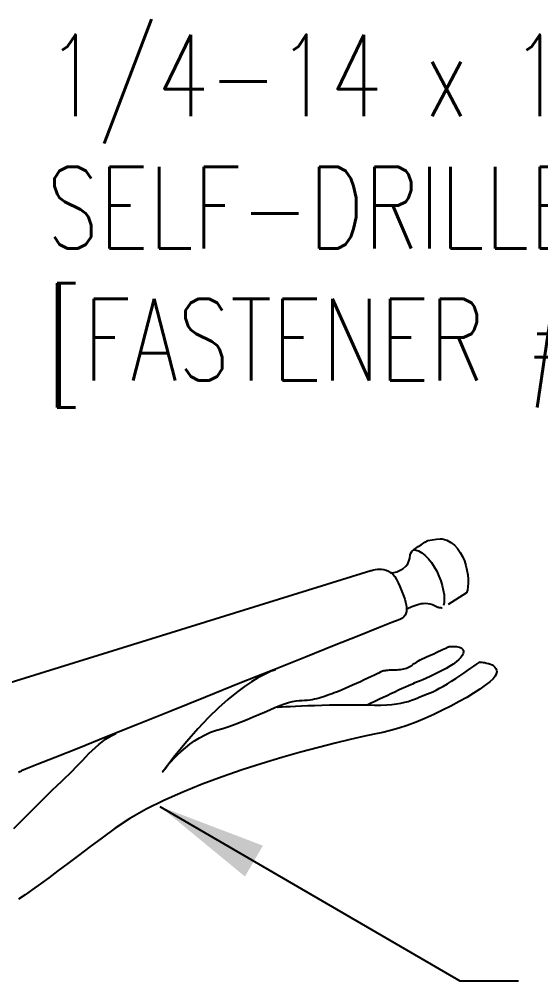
# Model space of a CAD drawing. Header units: inches. Extents: x 2.7 to 47.4, y 4.1 to 44.4.
# Drawn here: x 19.029 to 21.425, y 14.716 to 19.138 of the extents above; entities that cross this region are included whole.
import ezdxf

# ---------------------------------------------------------------- set-up
doc = ezdxf.new("R2010")
doc.units = ezdxf.units.IN
doc.header["$MEASUREMENT"] = 0
doc.linetypes.add('NS Dashed 1', pattern=[0.12, 0.08, -0.04])
for name, color, linetype in [('DIM', 7, 'Continuous'), ('NS Bracing', 6, 'NS Dashed 1'), ('TEXT', 2, 'Continuous')]:
    doc.layers.add(name, color=color, linetype=linetype)
doc.styles.add('TEXT1', font='ROMANS.shx', dxfattribs={"width": 0.75, "height": 0.375})
doc.dimstyles.new('DETAIL$7', dxfattribs={"dimscale": 4, "dimtxt": 0.09375, "dimasz": 0.125, "dimexe": 0.0625, "dimexo": 0.125, "dimgap": 0.0625, "dimtad": 1, "dimdec": 4, "dimzin": 3, "dimdsep": 46, "dimlunit": 4, "dimtxsty": 'TEXT1', "dimblk": 'ARCHTICK', "dimcen": 0.0625, "dimclrd": 7, "dimclre": 7, "dimclrt": 2, "dimadec": 0, "dimazin": 0, "dimtfac": 0.59375, "dimtdec": 4, "dimtmove": 0, "dimatfit": 3, "dimfxl": 0, "dimfrac": 2, "dimtolj": 1, "dimtzin": 3, "dimarcsym": 0})

# ---------------------------------------------------------------- blocks, each defined once
blk = doc.blocks.new('_ArchTick')
at = {"color": 0, "linetype": 'ByBlock', "const_width": 0.15}
blk.add_lwpolyline([(-0.5, -0.5), (0.5, 0.5)], dxfattribs=at)
blk = doc.blocks.new('FD-F1e')
at = {"layer": 'TEXT', "style": 'TEXT1', "width": 0.75}
for s, p in [('1/4-14 x 1 1/4 LONG-LIFE', (0.0047, -0.0408)), ('SELF-DRILLER W/WASHER', (0.0047, -0.1926)), ('[FASTENER #1E]', (0.0047, -0.3444))]:
    blk.add_text(s, height=0.09375, dxfattribs=at).set_placement(p)
blk.add_attdef('(QUANTITY)', (0.9263, -0.3444), '', height=0.0938, dxfattribs=at)
at = {"layer": 'TEXT', "style": 'TEXT1', "flags": 1}
for tag, p in [('Color', (0.0245, -0.5337)), ('Calc', (0.0245, -0.5337)), ('Opt1', (0.0245, -0.5337)), ('Opt2', (0.0245, -0.5337)), ('Opt3', (0.0245, -0.5337)), ('Description', (0.0245, -0.5337)), ('Multiple', (0.0245, -0.5337)), ('Part', (0.0245, -0.5337)), ('Spare1', (0.0245, -0.7212)), ('Spare2', (0.0245, -0.7212)), ('Spare3', (0.0245, -0.7212)), ('Spare4', (0.0245, -0.7212)), ('Spare5', (0.0245, -0.7212)), ('Spare6', (0.0245, -0.7212)), ('Spare7', (0.0245, -0.7212)), ('Spare8', (0.0245, -0.7212)), ('Spare9', (0.0245, -0.7212)), ('Spare10', (0.0245, -0.7212))]:
    blk.add_attdef(tag, p, '', height=0.0938, dxfattribs=at)

msp = doc.modelspace()

# ---------------------------------------------------------------- linework, layer by layer
at = {"layer": 'NS Bracing'}
for p, q in [((20.86209, 16.71344), (20.87644, 16.72134)), ((20.87644, 16.72134), (20.89284, 16.73333)), ((20.89284, 16.73333), (20.90719, 16.74035)), ((20.90719, 16.74035), (20.92652, 16.74445)), ((20.92652, 16.74445), (20.94644, 16.74738)), ((20.94644, 16.74738), (20.96254, 16.74913)), ((20.96254, 16.74913), (20.973, 16.74893)), ((20.973, 16.74893), (20.99368, 16.74235)), ((20.99368, 16.74235), (21.01222, 16.73227)), ((21.01222, 16.73227), (21.02861, 16.71922)), ((21.02861, 16.71922), (21.04298, 16.70364)), ((20.82452, 16.66006), (20.82542, 16.67563)), ((20.82542, 16.67563), (20.82782, 16.68282)), ((20.82782, 16.68282), (20.83382, 16.69061)), ((20.83382, 16.69061), (20.84311, 16.6993)), ((20.84311, 16.6993), (20.8495, 16.70408)), ((20.84648, 16.69832), (20.86326, 16.69337)), ((20.8495, 16.70408), (20.86209, 16.71344)), ((20.86326, 16.69337), (20.87949, 16.68453)), ((20.87949, 16.68453), (20.89497, 16.6723)), ((20.89497, 16.6723), (20.90964, 16.65713)), ((21.04298, 16.70364), (21.05531, 16.68603)), ((21.05531, 16.68603), (21.06577, 16.66683)), ((20.80473, 16.62321), (20.81462, 16.634)), ((20.81462, 16.634), (20.82152, 16.65077)), ((20.82152, 16.65077), (20.82452, 16.66006)), ((20.90964, 16.65713), (20.92329, 16.63962)), ((20.92329, 16.63962), (20.93586, 16.62015)), ((21.06577, 16.66683), (21.07434, 16.64655)), ((21.07434, 16.64655), (21.08118, 16.62557)), ((20.64404, 16.60216), (20.64506, 16.60254)), ((20.64506, 16.60254), (20.64801, 16.60352)), ((20.64801, 16.60352), (20.65265, 16.60485)), ((20.65265, 16.60485), (20.65881, 16.60631)), ((20.65881, 16.60631), (20.6662, 16.60764)), ((20.6662, 16.60764), (20.67471, 16.60861)), ((20.67471, 16.60861), (20.68403, 16.60899)), ((20.68403, 16.60899), (20.69402, 16.6085)), ((20.69402, 16.6085), (20.70436, 16.60702)), ((20.70436, 16.60702), (20.71494, 16.60417)), ((20.71494, 16.60417), (20.72547, 16.59983)), ((20.72547, 16.59983), (20.73584, 16.59365)), ((20.73576, 16.59056), (20.75045, 16.59296)), ((20.73584, 16.59365), (20.7457, 16.5855)), ((20.7457, 16.5855), (20.75492, 16.57506)), ((20.75045, 16.59296), (20.76395, 16.59685)), ((20.76395, 16.59685), (20.77894, 16.60464)), ((20.77894, 16.60464), (20.79183, 16.61123)), ((20.79183, 16.61123), (20.80473, 16.62321)), ((20.93586, 16.62015), (20.94718, 16.59931)), ((20.94718, 16.59931), (20.95718, 16.57749)), ((21.08118, 16.62557), (21.08624, 16.60447)), ((21.08624, 16.60447), (21.08966, 16.58363)), ((21.08966, 16.58363), (21.09149, 16.56357)), ((20.75492, 16.57506), (20.76327, 16.56217)), ((20.76327, 16.56217), (20.77057, 16.54649)), ((20.77057, 16.54649), (20.7779, 16.52982)), ((20.95718, 16.57749), (20.96565, 16.55532)), ((20.96565, 16.55532), (20.97252, 16.53322)), ((21.09183, 16.54469), (21.0907, 16.52756)), ((21.09149, 16.56357), (21.09183, 16.54469)), ((20.7779, 16.52982), (20.78467, 16.51379)), ((20.78467, 16.51379), (20.79077, 16.49855)), ((20.79077, 16.49855), (20.79617, 16.48404)), ((20.97252, 16.53322), (20.97766, 16.51172)), ((21.08434, 16.50012), (20.973, 16.43009)), ((20.97766, 16.51172), (20.98097, 16.49124)), ((21.08819, 16.51252), (21.08434, 16.50012)), ((21.0907, 16.52756), (21.08819, 16.51252)), ((20.79617, 16.48404), (20.80071, 16.47034)), ((20.80071, 16.47034), (20.80436, 16.45737)), ((20.80436, 16.45737), (20.80697, 16.44523)), ((20.88577, 16.45019), (20.87527, 16.4488)), ((20.89643, 16.45067), (20.88577, 16.45019)), ((20.90705, 16.45011), (20.89643, 16.45067)), ((20.91757, 16.4483), (20.90705, 16.45011)), ((20.98145, 16.45555), (20.9784, 16.44131)), ((20.98097, 16.49124), (20.98225, 16.47237)), ((20.98225, 16.47237), (20.98145, 16.45555)), ((20.80559, 16.40498), (20.80187, 16.39705)), ((20.80791, 16.41377), (20.80559, 16.40498)), ((20.80697, 16.44523), (20.80852, 16.4339)), ((20.80884, 16.42344), (20.80791, 16.41377)), ((20.80852, 16.4339), (20.80884, 16.42344)), ((20.8144, 16.42694), (20.81189, 16.42555)), ((20.81837, 16.42907), (20.8144, 16.42694)), ((20.82369, 16.43168), (20.81837, 16.42907)), ((20.83016, 16.43471), (20.82369, 16.43168)), ((20.83772, 16.43786), (20.83016, 16.43471)), ((20.84614, 16.44105), (20.83772, 16.43786)), ((20.85533, 16.44402), (20.84614, 16.44105)), ((20.86505, 16.44669), (20.85533, 16.44402)), ((20.87527, 16.4488), (20.86505, 16.44669)), ((20.92779, 16.44507), (20.91757, 16.4483)), ((20.93758, 16.44021), (20.92779, 16.44507)), ((20.94045, 16.43846), (20.93758, 16.44021)), ((20.94343, 16.4369), (20.94045, 16.43846)), ((20.94644, 16.43555), (20.94343, 16.4369)), ((20.94949, 16.43437), (20.94644, 16.43555)), ((20.95248, 16.43342), (20.94949, 16.43437)), ((20.95543, 16.43258), (20.95248, 16.43342)), ((20.95824, 16.43192), (20.95543, 16.43258)), ((20.96097, 16.43137), (20.95824, 16.43192)), ((20.96346, 16.43095), (20.96097, 16.43137)), ((20.96577, 16.43063), (20.96346, 16.43095)), ((20.9678, 16.43041), (20.96577, 16.43063)), ((20.9696, 16.43025), (20.9678, 16.43041)), ((20.97101, 16.43017), (20.9696, 16.43025)), ((20.97209, 16.43011), (20.97101, 16.43017)), ((20.97277, 16.43011), (20.97209, 16.43011)), ((20.973, 16.43009), (20.97277, 16.43011)), ((20.74191, 16.36332), (20.68017, 16.33883)), ((20.77057, 16.37442), (20.74191, 16.36332)), ((20.78099, 16.3787), (20.77057, 16.37442)), ((20.78965, 16.3839), (20.78099, 16.3787)), ((20.79657, 16.39004), (20.78965, 16.3839)), ((20.80187, 16.39705), (20.79657, 16.39004)), ((20.68017, 16.33883), (20.59011, 16.30295)), ((20.94419, 16.22536), (20.95465, 16.23018)), ((20.95465, 16.23018), (20.96454, 16.23483)), ((20.96454, 16.23483), (20.97372, 16.23909)), ((20.97372, 16.23909), (20.98199, 16.24297)), ((20.98199, 16.24297), (20.9892, 16.24632)), ((20.9892, 16.24632), (20.9951, 16.24911)), ((20.9951, 16.24911), (20.99956, 16.2512)), ((20.99956, 16.2512), (21.00237, 16.25252)), ((21.00237, 16.25252), (21.00337, 16.25296)), ((21.00337, 16.25296), (21.00437, 16.25308)), ((21.00437, 16.25308), (21.00719, 16.2533)), ((21.00719, 16.2533), (21.01154, 16.25358)), ((21.01154, 16.25358), (21.01711, 16.25375)), ((21.01711, 16.25375), (21.02353, 16.25377)), ((21.02353, 16.25377), (21.03057, 16.25352)), ((21.03057, 16.25352), (21.03786, 16.25286)), ((21.03786, 16.25286), (21.04511, 16.2517)), ((21.04511, 16.2517), (21.05198, 16.25001)), ((21.05198, 16.25001), (21.0582, 16.24756)), ((21.0582, 16.24756), (21.06344, 16.24433)), ((21.06344, 16.24433), (21.0674, 16.24016)), ((21.0674, 16.24016), (21.06974, 16.23502)), ((21.0702, 16.22877), (21.0684, 16.22128)), ((21.06974, 16.23502), (21.0702, 16.22877)), ((20.85744, 16.18304), (20.86439, 16.18758)), ((20.86439, 16.18758), (20.87179, 16.19223)), ((20.87179, 16.19223), (20.88073, 16.19627)), ((20.88073, 16.19627), (20.8905, 16.20065)), ((20.8905, 16.20065), (20.90079, 16.20538)), ((20.90079, 16.20538), (20.91153, 16.21028)), ((20.91153, 16.21028), (20.92243, 16.21534)), ((20.92243, 16.21534), (20.93341, 16.22038)), ((20.93341, 16.22038), (20.94419, 16.22536)), ((21.04848, 16.19293), (21.03668, 16.18286)), ((21.05774, 16.20285), (21.04848, 16.19293)), ((21.0641, 16.21247), (21.05774, 16.20285)), ((21.0684, 16.22128), (21.0641, 16.21247)), ((20.69284, 16.13833), (20.69792, 16.14078)), ((20.69792, 16.14078), (20.69971, 16.14162)), ((20.69971, 16.14162), (20.69993, 16.14168)), ((20.69993, 16.14168), (20.70065, 16.14184)), ((20.70065, 16.14184), (20.70184, 16.14209)), ((20.70184, 16.14209), (20.70358, 16.14241)), ((20.70358, 16.14241), (20.70577, 16.14281)), ((20.70577, 16.14281), (20.7085, 16.14323)), ((20.7085, 16.14323), (20.71173, 16.14371)), ((20.71173, 16.14371), (20.71551, 16.14417)), ((20.71551, 16.14417), (20.7198, 16.14465)), ((20.7198, 16.14465), (20.72464, 16.14511)), ((20.72464, 16.14511), (20.73002, 16.14554)), ((20.73002, 16.14554), (20.736, 16.14592)), ((20.736, 16.14592), (20.74247, 16.14626)), ((20.74247, 16.14626), (20.74958, 16.1465)), ((20.74958, 16.1465), (20.75724, 16.14666)), ((20.75724, 16.14666), (20.76551, 16.14668)), ((20.76551, 16.14668), (20.77374, 16.14692)), ((20.77374, 16.14692), (20.78146, 16.14762)), ((20.78146, 16.14762), (20.78872, 16.14875)), ((20.78872, 16.14875), (20.79561, 16.15025)), ((20.79561, 16.15025), (20.80215, 16.15218)), ((20.80215, 16.15218), (20.80844, 16.15445)), ((20.80844, 16.15445), (20.81454, 16.15706)), ((20.81454, 16.15706), (20.82054, 16.15997)), ((20.82054, 16.15997), (20.82641, 16.16323)), ((20.82641, 16.16323), (20.83235, 16.16672)), ((20.83235, 16.16672), (20.83833, 16.17049)), ((20.83833, 16.17049), (20.84449, 16.17445)), ((20.84449, 16.17445), (20.8508, 16.17866)), ((20.8508, 16.17866), (20.85744, 16.18304)), ((20.97237, 16.14287), (20.95401, 16.13341)), ((20.99024, 16.15264), (20.97237, 16.14287)), ((21.00715, 16.16264), (20.99024, 16.15264)), ((21.02279, 16.17272), (21.00715, 16.16264)), ((21.03668, 16.18286), (21.02279, 16.17272)), ((21.07201, 16.13104), (21.08898, 16.14264)), ((21.08898, 16.14264), (21.10445, 16.15335)), ((21.10445, 16.15335), (21.11801, 16.16282)), ((21.11801, 16.16282), (21.12923, 16.17079)), ((21.12923, 16.17079), (21.13776, 16.17686)), ((21.13776, 16.17686), (21.14316, 16.18075)), ((21.14316, 16.18075), (21.14507, 16.18211)), ((21.14507, 16.18211), (21.14623, 16.18207)), ((21.14623, 16.18207), (21.14956, 16.18181)), ((21.14956, 16.18181), (21.15462, 16.18129)), ((21.15462, 16.18129), (21.16111, 16.18039)), ((21.16111, 16.18039), (21.1686, 16.17911)), ((21.1686, 16.17911), (21.1768, 16.17734)), ((21.1768, 16.17734), (21.1853, 16.17501)), ((21.1853, 16.17501), (21.19377, 16.172)), ((21.19377, 16.172), (21.2018, 16.16834)), ((21.2018, 16.16834), (21.20905, 16.16386)), ((21.20905, 16.16386), (21.21517, 16.15851)), ((21.21517, 16.15851), (21.21979, 16.15224)), ((21.21979, 16.15224), (21.22252, 16.14498)), ((21.22252, 16.14498), (21.22304, 16.1366)), ((20.6143, 16.10115), (20.63119, 16.10908)), ((20.63119, 16.10908), (20.64709, 16.11657)), ((20.64709, 16.11657), (20.66158, 16.12344)), ((20.66158, 16.12344), (20.67431, 16.12946)), ((20.67431, 16.12946), (20.68483, 16.1345)), ((20.68483, 16.1345), (20.69284, 16.13833)), ((20.88332, 16.10075), (20.86834, 16.09438)), ((20.89976, 16.10796), (20.88332, 16.10075)), ((20.91729, 16.11587), (20.89976, 16.10796)), ((20.9355, 16.1244), (20.91729, 16.11587)), ((20.95401, 16.13341), (20.9355, 16.1244)), ((21.01606, 16.09416), (21.03515, 16.10647)), ((21.03515, 16.10647), (21.05396, 16.11884)), ((21.05396, 16.11884), (21.07201, 16.13104)), ((21.20626, 16.10466), (21.19102, 16.09071)), ((21.21593, 16.11631), (21.20626, 16.10466)), ((21.22095, 16.12709), (21.21593, 16.11631)), ((21.22304, 16.1366), (21.22095, 16.12709)), ((20.7725, 16.05189), (20.75511, 16.04383)), ((20.78898, 16.05947), (20.7725, 16.05189)), ((20.80402, 16.0664), (20.78898, 16.05947)), ((20.81725, 16.07242), (20.80402, 16.0664)), ((20.82817, 16.07734), (20.81725, 16.07242)), ((20.83636, 16.08089), (20.82817, 16.07734)), ((20.84445, 16.08433), (20.83636, 16.08089)), ((20.85525, 16.08886), (20.84445, 16.08433)), ((20.86834, 16.09438), (20.85525, 16.08886)), ((20.92988, 16.04536), (20.94453, 16.05231)), ((20.94453, 16.05231), (20.96087, 16.06102)), ((20.96087, 16.06102), (20.97852, 16.07111)), ((20.97852, 16.07111), (20.99703, 16.08228)), ((20.99703, 16.08228), (21.01606, 16.09416)), ((21.14593, 16.0575), (21.11716, 16.03896)), ((21.17072, 16.07489), (21.14593, 16.0575)), ((21.19102, 16.09071), (21.17072, 16.07489)), ((20.68515, 16.01117), (20.6698, 16.004)), ((20.70178, 16.01896), (20.68515, 16.01117)), ((20.71932, 16.02713), (20.70178, 16.01896)), ((20.73721, 16.0355), (20.71932, 16.02713)), ((20.75511, 16.04383), (20.73721, 16.0355)), ((20.8315, 16.00613), (20.84516, 16.01125)), ((20.84516, 16.01125), (20.85794, 16.01651)), ((20.85794, 16.01651), (20.87011, 16.02175)), ((20.87011, 16.02175), (20.88187, 16.02693)), ((20.88187, 16.02693), (20.8935, 16.03181)), ((20.8935, 16.03181), (20.90522, 16.03636)), ((20.90522, 16.03636), (20.91733, 16.0404)), ((20.91733, 16.0404), (20.92988, 16.04536)), ((21.08504, 16.01954), (21.05007, 15.99969)), ((21.11716, 16.03896), (21.08504, 16.01954)), ((20.62886, 15.98473), (20.66138, 15.98348)), ((20.63629, 15.98826), (20.63077, 15.98567)), ((20.64494, 15.99232), (20.63629, 15.98826)), ((20.65628, 15.99762), (20.64494, 15.99232)), ((20.6698, 16.004), (20.65628, 15.99762)), ((20.66138, 15.98348), (20.69085, 15.98339)), ((20.69085, 15.98339), (20.71747, 15.98439)), ((20.71747, 15.98439), (20.74154, 15.98632)), ((20.74154, 15.98632), (20.76321, 15.98911)), ((20.76321, 15.98911), (20.78282, 15.99258)), ((20.78282, 15.99258), (20.80057, 15.99666)), ((20.80057, 15.99666), (20.81673, 16.00119)), ((20.81673, 16.00119), (20.8315, 16.00613)), ((21.01285, 15.97967), (20.97388, 15.95994)), ((21.05007, 15.99969), (21.01285, 15.97967)), ((20.89301, 15.92258), (20.85224, 15.90567)), ((20.93375, 15.94078), (20.89301, 15.92258)), ((20.97388, 15.95994), (20.93375, 15.94078)), ((20.77274, 15.87722), (20.73512, 15.86636)), ((20.81193, 15.89043), (20.77274, 15.87722)), ((20.85224, 15.90567), (20.81193, 15.89043)), ((20.66042, 15.85012), (20.60989, 15.8391)), ((20.69971, 15.85821), (20.66042, 15.85012)), ((20.73512, 15.86636), (20.69971, 15.85821)), ((19.19465, 15.74336), (19.1118, 15.71004)), ((19.74424, 15.75055), (19.68753, 15.67602)), ((19.1118, 15.71004), (19.05854, 15.68865)), ((19.27377, 15.68185), (19.28917, 15.69779)), ((19.03117, 15.67689), (19.02517, 15.67364)), ((19.03577, 15.67922), (19.03117, 15.67689)), ((19.0387, 15.68064), (19.03577, 15.67922)), ((19.03974, 15.68108), (19.0387, 15.68064)), ((19.05854, 15.68865), (19.03974, 15.68108)), ((19.24217, 15.65071), (19.25811, 15.66611)), ((19.25811, 15.66611), (19.27377, 15.68185)), ((19.68753, 15.67602), (19.68869, 15.67769)), ((19.68869, 15.67769), (19.69215, 15.68243)), ((19.69215, 15.68243), (19.69781, 15.6899)), ((19.96132, 15.65465), (19.86971, 15.62056)), ((20.05371, 15.68648), (19.96132, 15.65465)), ((19.18036, 15.59203), (19.20372, 15.61482)), ((19.20372, 15.61482), (19.22442, 15.63457)), ((19.22442, 15.63457), (19.24217, 15.65071)), ((19.86971, 15.62056), (19.7802, 15.58422)), ((19.12722, 15.53905), (19.15478, 15.56659)), ((19.15478, 15.56659), (19.18036, 15.59203)), ((19.7802, 15.58422), (19.69411, 15.54575)), ((19.09811, 15.50982), (19.12722, 15.53905)), ((19.69411, 15.54575), (19.61281, 15.50514)), ((19.03657, 15.44827), (19.06777, 15.47941)), ((19.06777, 15.47941), (19.09811, 15.50982)), ((19.61281, 15.50514), (19.53764, 15.46252)), ((19.00479, 15.41695), (19.03657, 15.44827)), ((19.53764, 15.46252), (19.46991, 15.41791)), ((19.46991, 15.41791), (19.4094, 15.37364)), ((19.4094, 15.37364), (19.35311, 15.33185)), ((19.35311, 15.33185), (19.30075, 15.29262)), ((19.25211, 15.2559), (19.20694, 15.22179)), ((19.30075, 15.29262), (19.25211, 15.2559)), ((19.20694, 15.22179), (19.1651, 15.19028)), ((19.1651, 15.19028), (19.12629, 15.16142)), ((19.09033, 15.13514), (19.05693, 15.11158)), ((19.12629, 15.16142), (19.09033, 15.13514)), ((19.05693, 15.11158), (19.02597, 15.0907))]:
    msp.add_line(p, q, dxfattribs=at)
at = {"layer": 'NS Bracing', "linetype": 'Continuous'}
for p, q in [((18.76758, 16.01978), (20.64404, 16.60216)), ((20.59011, 16.30295), (20.47661, 16.25756)), ((20.47661, 16.25756), (20.34441, 16.20468)), ((20.34441, 16.20468), (20.19843, 16.14616)), ((20.19843, 16.14616), (20.04343, 16.08404)), ((20.19904, 16.14371), (20.18711, 16.13929)), ((20.20632, 16.14604), (20.19904, 16.14371)), ((20.20881, 16.14668), (20.20632, 16.14604)), ((20.12524, 16.10854), (20.09647, 16.09095)), ((20.15005, 16.12215), (20.12524, 16.10854)), ((20.17075, 16.13223), (20.15005, 16.12215)), ((20.18711, 16.13929), (20.17075, 16.13223)), ((20.59668, 16.09302), (20.6143, 16.10115)), ((20.04343, 16.08404), (19.88427, 16.02018)), ((20.06393, 16.06887), (20.02773, 16.04191)), ((20.09647, 16.09095), (20.06393, 16.06887)), ((20.49869, 16.0499), (20.51224, 16.05542)), ((20.51224, 16.05542), (20.52741, 16.0619)), ((20.52741, 16.0619), (20.54384, 16.06905)), ((20.54384, 16.06905), (20.5611, 16.07678)), ((20.5611, 16.07678), (20.57885, 16.08481)), ((20.57885, 16.08481), (20.59668, 16.09302)), ((19.88427, 16.02018), (19.72573, 15.9566)), ((19.98812, 16.00955), (19.9452, 15.97134)), ((20.02773, 16.04191), (19.98812, 16.00955)), ((20.34051, 16.00589), (20.35247, 16.007)), ((20.35247, 16.007), (20.36402, 16.00846)), ((20.36402, 16.00846), (20.37514, 16.01031)), ((20.37514, 16.01031), (20.38596, 16.01246)), ((20.38596, 16.01246), (20.39647, 16.01493)), ((20.39647, 16.01493), (20.4068, 16.01763)), ((20.4068, 16.01763), (20.4169, 16.02061)), ((20.4169, 16.02061), (20.4269, 16.02376)), ((20.4269, 16.02376), (20.43681, 16.02713)), ((20.43681, 16.02713), (20.44673, 16.0306)), ((20.44673, 16.0306), (20.45663, 16.03422)), ((20.45663, 16.03422), (20.46665, 16.03791)), ((20.46665, 16.03791), (20.4768, 16.0417)), ((20.4768, 16.0417), (20.48716, 16.04546)), ((20.48716, 16.04546), (20.49869, 16.0499)), ((19.9452, 15.97134), (19.89922, 15.92679)), ((20.18027, 15.96251), (20.20386, 15.97246)), ((20.20386, 15.97246), (20.2262, 15.98148)), ((20.21387, 15.97461), (20.21655, 15.97479)), ((20.21655, 15.97479), (20.22442, 15.97527)), ((20.22442, 15.97527), (20.23696, 15.976)), ((20.2262, 15.98148), (20.24722, 15.98933)), ((20.23696, 15.976), (20.2538, 15.97692)), ((20.24722, 15.98933), (20.26673, 15.99587)), ((20.2538, 15.97692), (20.27442, 15.97801)), ((20.26673, 15.99587), (20.28464, 16.00079)), ((20.27442, 15.97801), (20.29845, 15.97919)), ((20.28464, 16.00079), (20.3008, 16.00392)), ((20.29845, 15.97919), (20.32542, 15.9804)), ((20.3008, 16.00392), (20.31509, 16.00497)), ((20.31509, 16.00497), (20.32806, 16.00521)), ((20.32542, 15.9804), (20.35493, 15.98158)), ((20.32806, 16.00521), (20.34051, 16.00589)), ((20.35493, 15.98158), (20.38647, 15.98276)), ((20.38647, 15.98276), (20.41969, 15.98377)), ((20.41969, 15.98377), (20.45408, 15.98465)), ((20.45408, 15.98465), (20.48927, 15.98531)), ((20.48927, 15.98531), (20.52475, 15.98571)), ((20.52475, 15.98571), (20.56014, 15.98577)), ((20.56014, 15.98577), (20.59499, 15.98546)), ((20.59499, 15.98546), (20.62886, 15.98473)), ((19.72573, 15.9566), (19.57267, 15.89515)), ((19.89922, 15.92679), (19.85024, 15.87548)), ((20.0765, 15.918), (20.10362, 15.92938)), ((20.10362, 15.92938), (20.13002, 15.94076)), ((20.13002, 15.94076), (20.15565, 15.95185)), ((20.15565, 15.95185), (20.18027, 15.96251)), ((19.57267, 15.89515), (19.42992, 15.83784)), ((19.85024, 15.87548), (19.79853, 15.81687)), ((19.93552, 15.86833), (19.96399, 15.87656)), ((19.96399, 15.87656), (19.99248, 15.88584)), ((19.99248, 15.88584), (20.02081, 15.89602)), ((20.02081, 15.89602), (20.04889, 15.90678)), ((20.04889, 15.90678), (20.0765, 15.918)), ((19.42992, 15.83784), (19.30233, 15.78658)), ((19.42506, 15.82653), (19.44078, 15.83665)), ((19.44078, 15.83665), (19.45686, 15.84537)), ((19.45686, 15.84537), (19.47328, 15.85263)), ((19.83484, 15.81908), (19.85809, 15.8337)), ((19.85809, 15.8337), (19.8827, 15.84701)), ((19.8827, 15.84701), (19.90852, 15.8587)), ((19.90852, 15.8587), (19.93552, 15.86833)), ((20.60989, 15.8391), (20.54948, 15.82527)), ((19.30233, 15.78658), (19.19465, 15.74336)), ((19.36425, 15.77534), (19.37922, 15.78951)), ((19.37922, 15.78951), (19.39432, 15.80282)), ((19.39432, 15.80282), (19.40958, 15.81523)), ((19.40958, 15.81523), (19.42506, 15.82653)), ((19.79853, 15.81687), (19.74424, 15.75055)), ((19.77365, 15.77122), (19.79252, 15.78749)), ((19.79252, 15.78749), (19.81294, 15.80358)), ((19.81294, 15.80358), (19.83484, 15.81908)), ((20.40425, 15.78936), (20.32214, 15.76741)), ((20.4805, 15.80865), (20.40425, 15.78936)), ((20.54948, 15.82527), (20.4805, 15.80865)), ((19.31944, 15.72965), (19.3344, 15.74529)), ((19.3344, 15.74529), (19.34931, 15.76057)), ((19.34931, 15.76057), (19.36425, 15.77534)), ((19.74095, 15.73955), (19.75647, 15.7551)), ((19.75647, 15.7551), (19.77365, 15.77122)), ((20.23545, 15.7429), (20.14554, 15.71588)), ((20.32214, 15.76741), (20.23545, 15.7429)), ((19.28917, 15.69779), (19.3044, 15.71375)), ((19.3044, 15.71375), (19.31944, 15.72965)), ((19.69781, 15.6899), (19.70563, 15.69969)), ((19.70563, 15.69969), (19.71546, 15.71148)), ((19.71546, 15.71148), (19.72728, 15.72489)), ((19.72728, 15.72489), (19.74095, 15.73955)), ((20.14554, 15.71588), (20.05371, 15.68648))]:
    msp.add_line(p, q, dxfattribs=at)

# ---------------------------------------------------------------- block references
at = {"layer": 'TEXT', "xscale": 4, "yscale": 4, "zscale": 4}
msp.add_blockref('FD-F1e', (19.13562, 18.85476), dxfattribs=at)

# ---------------------------------------------------------------- leaders
at = {"layer": 'DIM'}
msp.add_leader([(19.67527, 15.51797), (21.05372, 14.71615), (21.32342, 14.71615)], dimstyle='DETAIL$7', dxfattribs=at)

doc.saveas('drawing.dxf')
